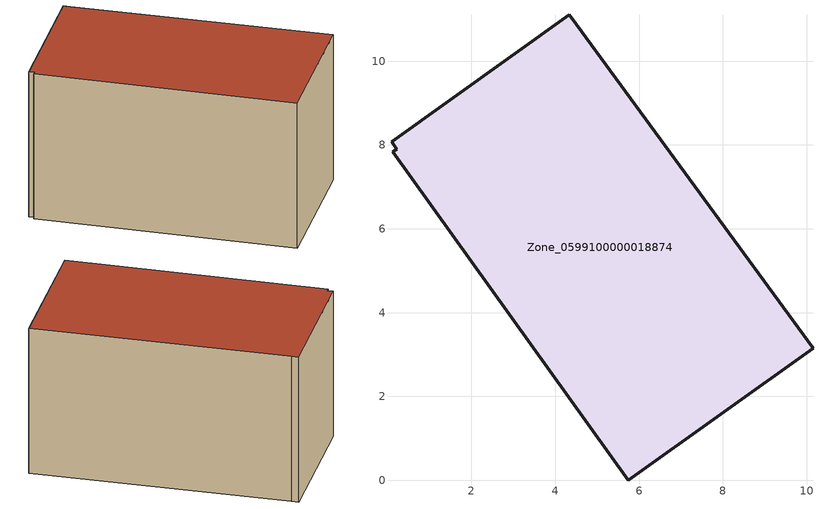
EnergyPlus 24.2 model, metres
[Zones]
Zone_0599100000018874
 floor ground (C_G): 4.34,11.11 4.5,10.88 10.15,3.15 5.74,0 0.12,7.83 0.21,7.9 0.1,8.07 z0
 wall outside (C_F): 4.34,11.11 0.1,8.07 0.21,7.9 0.12,7.83 5.74,0 10.15,3.15 4.5,10.88 4.34,11.11 z0:5.82
 roof outside (C_R): 4.5,10.88 4.34,11.11 0.1,8.07 0.21,7.9 0.12,7.83 5.74,0 10.15,3.15 z5.82
[BUILDING]
Pand.0599100000018874: North Axis=0; Terrain=City; Loads Convergence Tolerance Value=0.04; Temperature Convergence Tolerance Value=0.4; Solar Distribution=FullExterior; Maximum Number of Warmup Days=25; Minimum Number of Warmup Days=1
[Site:Location]
Rotterdam.The.Hague.AP_ZH_NLD Design_Conditions: Latitude=51.96; Longitude=4.45; Time Zone=1; Elevation=-4.5
[SITE:GROUNDTEMPERATURE:BUILDINGSURFACE]
18, 18, 18, 18, 18, 18, 18, 18, 18, 18, 18, 18
[MATERIAL] Thermal Absorptance=0.9; Solar Absorptance=0.7; Visible Absorptance=0.7
Name | Roughness | Thickness | Conductivity | Density | Specific Heat
G.TI.1975-1991 | MediumSmooth | 0.15 | 0.288461 | 540 | 1210
F.TI.1975-1991 | Rough | 0.3 | 0.230769 | 1920 | 840
R.TI.1975-1991 | MediumRough | 0.2 | 0.153846 | 1500 | 1000
[CONSTRUCTION]
C_G: G.TI.1975-1991
C_F: F.TI.1975-1991
C_R: R.TI.1975-1991
[ZONE]
Zone_0599100000018874: Type=1; Multiplier=1; Ceiling Height=Autocalculate; Volume=Autocalculate; Floor Area=autocalculate; Part of Total Floor Area=Yes
[ZONEINFILTRATION:DESIGNFLOWRATE]
Infil_Zone_0599100000018874: Zone or ZoneList or Space or SpaceList=Zone_0599100000018874; Schedule=AlwaysOn; Design Flow Rate Calculation Method=Flow/Area; Flow Rate per Floor Area=0.003; Constant Term Coefficient=1; Temperature Term Coefficient=0; Velocity Term Coefficient=0; Velocity Squared Term Coefficient=0
[HVACTEMPLATE:ZONE:IDEALLOADSAIRSYSTEM]
Zone_0599100000018874: Maximum Heating Supply Air Temperature=50; Minimum Cooling Supply Air Temperature=13; Maximum Heating Supply Air Humidity Ratio=0.0156; Minimum Cooling Supply Air Humidity Ratio=0.0077; Heating Limit=NoLimit; Cooling Limit=NoLimit; Dehumidification Control Type=ConstantSensibleHeatRatio; Cooling Sensible Heat Ratio=0.7; Dehumidification Setpoint=60; Humidification Control Type=None; Humidification Setpoint=30; Outdoor Air Method=None; Outdoor Air Flow Rate per Person=0.00944; Outdoor Air Flow Rate per Zone Floor Area=0; Outdoor Air Flow Rate per Zone=0; Demand Controlled Ventilation Type=None; Outdoor Air Economizer Type=NoEconomizer; Heat Recovery Type=None; Sensible Heat Recovery Effectiveness=0.7; Latent Heat Recovery Effectiveness=0.65
[ZONECONTROL:THERMOSTAT]
ThermostatControl_Zone_0599100000018874: Zone or ZoneList=Zone_0599100000018874; Control Type Schedule=DualSetpointControlType; Control 1=Thermostat_Zone_0599100000018874; Temperature Difference Between Cutout And Setpoint=0
[THERMOSTATSETPOINT:DUALSETPOINT]
Thermostat_Zone_0599100000018874: Heating Setpoint Temperature Schedule=HeatingSetpoint_Zone_0599100000018874; Cooling Setpoint Temperature Schedule=CoolingSetpoint_Zone_0599100000018874
[SCHEDULE:COMPACT]
HeatingSetpoint_Zone_0599100000018874: Through: 12/31, For: AllDays, Until: 24:00, 21
CoolingSetpoint_Zone_0599100000018874: Through: 12/31, For: AllDays, Until: 24:00, 24
DualSetpointControlType: Through: 12/31, For: AllDays, Until: 24:00, 4
AlwaysOn: Through: 12/31, For: AllDays, Until: 24:00, 1
